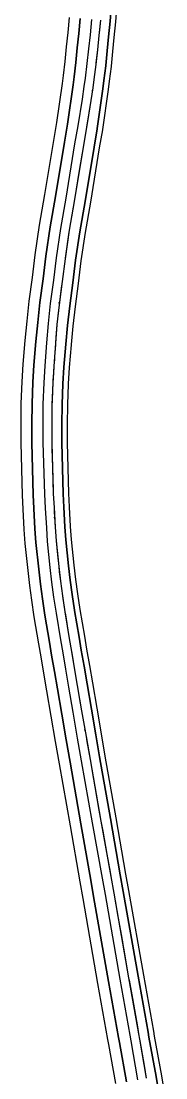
# Model space of a CAD drawing. Header units: inches. Extents: x 87989 to 118156, y 435697 to 451526.
# Drawn here: x 104958.6 to 105026.1, y 449705.5 to 450197.2 of the extents above; entities that cross this region are included whole.
import ezdxf

# ---------------------------------------------------------------- set-up
doc = ezdxf.new("R2010")
doc.units = ezdxf.units.IN
doc.header["$MEASUREMENT"] = 0
for name, color, linetype, true_color in [('As_waterkering_BWK', 7, 'Continuous', 0x7b8981), ('Beschermingszone_BWK', 7, 'Continuous', 0xcf890d), ('Grens_bebouwingsvrije_zone_BWK', 7, 'Continuous', 0x6789ae), ('Kernzone_BWK', 7, 'Continuous', 0xcb89af), ('Kunstwerken_BWK', 7, 'Continuous', 0xc78952), ('Referentiepunten_BWK', 7, 'Continuous', 0x178980)]:
    doc.layers.add(name, color=color, linetype=linetype, true_color=true_color)

msp = doc.modelspace()

# ---------------------------------------------------------------- linework, layer by layer
at = {"layer": 'As_waterkering_BWK'}
msp.add_lwpolyline([(104995.5411, 450197.5428), (104994.8796, 450190.4254), (104994.1917, 450183.7844), (104993.3715, 450176.9846), (104992.5778, 450170.0525), (104992.0221, 450166.1102), (104991.1556, 450160.2454), (104989.098, 450147.8346), (104987.657, 450139.362), (104983.515, 450114.104), (104981.031, 450099.957), (104979.082, 450086.557), (104977.778, 450076.045), (104976.323, 450065.216), (104975.308, 450056.03), (104974.6461, 450047.1448), (104973.8841, 450036.5402), (104973.3549, 450028.6451), (104972.9739, 450018.8237), (104972.9087, 450009.5633), (104972.8875, 450001.0966), (104973.6072, 449977.157), (104973.967, 449970.8282), (104974.5253, 449961.6498), (104974.9523, 449955.4069), (104976.129, 449943.3618), (104976.963, 449936.5948), (104977.8743, 449929.7398), (104979.0063, 449922.2938), (104981.081, 449909.8798), (104982.09, 449903.8318), (104983.3766, 449896.2671), (104984.8006, 449887.9678), (104986.7943, 449876.2858), (104988.8713, 449864.2473), (104990.7243, 449853.6025), (104995.7913, 449824.8905), (105000.4865, 449799.1332), (105001.8483, 449791.4586), (105008.739, 449752.0642), (105013.3765, 449726.017), (105013.8452, 449723.4249), (105016.9496, 449705.2674)], dxfattribs=at)
at = {"layer": 'Beschermingszone_BWK'}
for points in [[(105023.6254, 449693.6487), (105021.5305, 449706.0478), (105018.1847, 449724.4049), (105017.7751, 449726.7033), (105013.1385, 449752.7454), (105006.1884, 449792.2204), (105004.8419, 449799.8785), (105000.2931, 449826.0703), (104995.2258, 449854.7839), (104993.4219, 449865.1292), (104991.4106, 449877.0254), (104989.3546, 449888.7827), (104987.9729, 449896.9486), (104986.6369, 449904.5189), (104985.6306, 449910.5509), (104983.5266, 449922.9396), (104983.5128, 449923.0251), (104982.4026, 449930.3301), (104981.5426, 449936.988), (104980.7171, 449943.6863), (104979.4995, 449955.7264), (104979.4911, 449955.818), (104978.9907, 449961.8844), (104978.4952, 449970.9292), (104978.491, 449971.0223), (104978.2666, 449977.2529), (104977.6176, 450001.1596), (104977.6219, 450009.4963), (104977.7162, 450018.7541), (104978.0396, 450028.4424), (104978.5319, 450036.0722), (104978.538, 450036.1558), (104979.4033, 450046.7853), (104979.412, 450046.8802), (104980.2803, 450055.5051), (104981.2863, 450064.6084), (104982.7367, 450075.4043), (104984.0375, 450085.8893), (104985.9684, 450099.1646), (104988.4444, 450113.2671), (104992.5887, 450138.5383), (104994.0272, 450146.9962), (104994.0469, 450147.122), (104996.7105, 450165.6246), (104997.2102, 450169.5188), (104998.026, 450176.3797), (104998.0395, 450176.5067), (104998.6684, 450183.2682), (104998.6768, 450183.3517), (104999.3937, 450189.8659), (105000.1136, 450197.0985), (105001.7081, 450216.8842)], [(105004.2, 450216.6832), (105002.6034, 450196.8743), (105001.8801, 450189.6053), (105001.1598, 450183.0574), (105000.5272, 450176.2592), (105000.5103, 450176.1004), (104999.6913, 450169.2121), (104999.1876, 450165.2873), (104996.5191, 450146.7501), (104996.4944, 450146.5928), (104995.0545, 450138.1264), (104990.9091, 450112.8486), (104988.4429, 450098.8047), (104988.4312, 450098.7322), (104986.5152, 450085.5555), (104985.2161, 450075.084), (104983.7679, 450064.3047), (104982.7665, 450055.2426), (104981.9005, 450046.6417), (104981.8941, 450046.5706), (104981.0282, 450035.9321), (104980.5388, 450028.359), (104980.535, 450028.2815), (104980.2157, 450018.6997), (104980.1218, 450009.4829), (104980.1171, 450001.2275), (104980.1181, 450001.1584), (104980.7654, 449977.3318), (104980.9889, 449971.124), (104980.992, 449971.0543), (104981.4828, 449962.0899), (104981.4875, 449962.0212), (104981.9816, 449956.035), (104981.9879, 449955.9664), (104983.2017, 449943.965), (104984.0229, 449937.3011), (104984.8784, 449930.6781), (104985.9827, 449923.4115), (104985.9931, 449923.3474), (104988.096, 449910.9659), (104989.1008, 449904.9418), (104990.4364, 449897.3743), (104991.8184, 449889.2066), (104993.8745, 449877.4491), (104995.8858, 449865.5523), (104997.6882, 449855.2159), (105002.7556, 449826.5014), (105007.3045, 449800.3089), (105008.6506, 449792.6536), (105015.6002, 449753.1813), (105020.2364, 449727.1417), (105020.6451, 449724.8483), (105023.9928, 449706.4801), (105026.0891, 449694.073)], [(105002.8167, 449702.7616), (104999.486, 449721.0347), (104999.0696, 449723.3715), (104994.4295, 449749.4329), (104987.4759, 449788.9279), (104986.1255, 449796.6077), (104981.5778, 449822.7937), (104976.5116, 449851.501), (104974.696, 449861.9137), (104972.6856, 449873.8053), (104970.6297, 449885.5614), (104969.2506, 449893.7127), (104967.911, 449901.3045), (104966.8942, 449907.3972), (104964.7613, 449919.964), (104963.5882, 449927.6852), (104962.6922, 449934.6091), (104961.8361, 449941.5687), (104960.5752, 449954.035), (104960.0362, 449960.5835), (104959.513, 449970.1141), (104959.2763, 449976.6527), (104958.6201, 450000.9068), (104958.6224, 450009.5979), (104958.7213, 450019.1678), (104959.0634, 450029.3716), (104959.5856, 450037.4971), (104960.4863, 450048.555), (104961.3855, 450057.4997), (104962.4277, 450066.9169), (104963.8936, 450077.8389), (104965.2081, 450088.4263), (104967.2094, 450102.1751), (104969.7127, 450116.4474), (104973.8484, 450141.6684), (104975.2662, 450150.0061), (104977.8838, 450168.1871), (104978.3538, 450171.849), (104979.1378, 450178.4453), (104979.7701, 450185.2291), (104980.4974, 450191.8461), (104981.1898, 450198.8029)], [(104986.1699, 450198.3544), (104985.4701, 450191.325), (104984.7443, 450184.7241), (104984.1104, 450177.9184), (104983.316, 450171.2358), (104982.8383, 450167.5128), (104980.2061, 450149.2306), (104978.78, 450140.8447), (104974.6421, 450115.6104), (104972.1457, 450101.3829), (104970.1631, 450087.7587), (104968.8523, 450077.1982), (104967.3903, 450066.3095), (104966.3578, 450056.9748), (104965.4655, 450048.1018), (104964.5722, 450037.1331), (104964.0569, 450029.1271), (104963.7197, 450019.0589), (104963.6222, 450009.5711), (104963.6192, 450000.9733), (104964.2738, 449976.8107), (104964.5076, 449970.3409), (104965.024, 449960.9258), (104965.5541, 449954.4922), (104966.8046, 449942.1259), (104967.6529, 449935.2351), (104968.5392, 449928.3812), (104969.6976, 449920.7583), (104971.8249, 449908.2271), (104972.8388, 449902.1504), (104974.1775, 449894.5642), (104975.5573, 449886.4091), (104977.6132, 449874.6527), (104979.6239, 449862.7599), (104981.4364, 449852.3649), (104986.5028, 449823.6559), (104991.0509, 449797.4685), (104992.4002, 449789.7943), (104999.3529, 449750.3046), (105003.9921, 449724.2483), (105004.4067, 449721.9216), (105007.7418, 449703.6264)]]:
    msp.add_lwpolyline(points, dxfattribs=at)
at = {"layer": 'Grens_bebouwingsvrije_zone_BWK'}
msp.add_lwpolyline([(105013.0096, 449704.577), (105009.9056, 449722.7319), (105009.4394, 449725.3105), (105004.7999, 449751.369), (104997.909, 449790.7645), (104996.5497, 449798.4251), (104991.8541, 449824.1842), (104986.7844, 449852.9119), (104984.93, 449863.5642), (104982.8519, 449875.6093), (104980.8579, 449887.2931), (104979.4337, 449895.5935), (104978.1456, 449903.1673), (104977.1356, 449909.221), (104975.0562, 449921.6635), (104973.9141, 449929.1756), (104972.9954, 449936.0866), (104972.1529, 449942.9226), (104970.9656, 449955.0759), (104970.5336, 449961.3919), (104969.9739, 449970.5932), (104969.6106, 449976.9833), (104968.8873, 450001.0415), (104968.9087, 450009.5824), (104968.9744, 450018.9153), (104969.3601, 450028.8564), (104969.8937, 450036.8173), (104970.6568, 450047.4367), (104971.3244, 450056.3983), (104972.3524, 450065.702), (104973.8109, 450076.5575), (104975.1176, 450087.0911), (104977.0811, 450100.5909), (104979.5714, 450114.7735), (104983.7116, 450140.021), (104985.1532, 450148.497), (104987.2037, 450160.8649), (104988.0631, 450166.6817), (104988.6097, 450170.5592), (104989.3988, 450177.4516), (104990.2165, 450184.23), (104990.8987, 450190.8165), (104991.5584, 450197.914)], dxfattribs=at)
at = {"layer": 'Kernzone_BWK'}
for points in [[(105001.7081, 450216.8842), (105000.1136, 450197.0985), (104999.3937, 450189.8659), (104998.6768, 450183.3517), (104998.6684, 450183.2682), (104998.0395, 450176.5067), (104998.026, 450176.3797), (104997.2102, 450169.5188), (104996.7105, 450165.6246), (104994.0469, 450147.122), (104994.0272, 450146.9962), (104992.5887, 450138.5383), (104988.4444, 450113.2671), (104985.9684, 450099.1646), (104984.0375, 450085.8893), (104982.7367, 450075.4043), (104981.2863, 450064.6084), (104980.2803, 450055.5051), (104979.412, 450046.8802), (104979.4033, 450046.7853), (104978.538, 450036.1558), (104978.5319, 450036.0722), (104978.0396, 450028.4424), (104977.7162, 450018.7541), (104977.6219, 450009.4963), (104977.6176, 450001.1596), (104978.2666, 449977.2529), (104978.491, 449971.0223), (104978.4952, 449970.9292), (104978.9907, 449961.8844), (104979.4911, 449955.818), (104979.4995, 449955.7264), (104980.7171, 449943.6863), (104981.5426, 449936.988), (104982.4026, 449930.3301), (104983.5128, 449923.0251), (104983.5266, 449922.9396), (104985.6306, 449910.5509), (104986.6369, 449904.5189), (104987.9729, 449896.9486), (104989.3546, 449888.7827), (104991.4106, 449877.0254), (104993.4219, 449865.1292), (104995.2258, 449854.7839), (105000.2931, 449826.0703), (105004.8419, 449799.8785), (105006.1884, 449792.2204), (105013.1385, 449752.7454), (105017.7751, 449726.7033), (105018.1847, 449724.4049), (105021.5305, 449706.0478), (105023.6254, 449693.6487)], [(105007.7418, 449703.6264), (105004.4067, 449721.9216), (105003.9921, 449724.2483), (104999.3529, 449750.3046), (104992.4002, 449789.7943), (104991.0509, 449797.4685), (104986.5028, 449823.6559), (104981.4364, 449852.3649), (104979.6239, 449862.7599), (104977.6132, 449874.6527), (104975.5573, 449886.4091), (104974.1775, 449894.5642), (104972.8388, 449902.1504), (104971.8249, 449908.2271), (104969.6976, 449920.7583), (104968.5392, 449928.3812), (104967.6529, 449935.2351), (104966.8046, 449942.1259), (104965.5541, 449954.4922), (104965.024, 449960.9258), (104964.5076, 449970.3409), (104964.2738, 449976.8107), (104963.6192, 450000.9733), (104963.6222, 450009.5711), (104963.7197, 450019.0589), (104964.0569, 450029.1271), (104964.5722, 450037.1331), (104965.4655, 450048.1018), (104966.3578, 450056.9748), (104967.3903, 450066.3095), (104968.8523, 450077.1982), (104970.1631, 450087.7587), (104972.1457, 450101.3829), (104974.6421, 450115.6104), (104978.78, 450140.8447), (104980.2061, 450149.2306), (104982.8383, 450167.5128), (104983.316, 450171.2358), (104984.1104, 450177.9184), (104984.7443, 450184.7241), (104985.4701, 450191.325), (104986.1699, 450198.3544)]]:
    msp.add_lwpolyline(points, dxfattribs=at)
at = {"layer": 'Kunstwerken_BWK'}
for points in [[(104995.5411, 450197.5428), (104995.1341, 450193.1634), (104994.8796, 450190.4254), (104994.1917, 450183.7844), (104993.4711, 450177.8102), (104993.3715, 450176.9846), (104992.5778, 450170.0525), (104992.0221, 450166.1102), (104992.0201, 450166.0965), (104991.1556, 450160.2454), (104989.5382, 450150.4899), (104989.098, 450147.8346), (104987.7895, 450140.1408), (104987.657, 450139.362), (104985.7464, 450127.7108), (104983.515, 450114.104), (104983.2087, 450112.3595), (104981.031, 450099.957), (104980.8941, 450099.0157), (104979.1174, 450086.8007), (104979.082, 450086.557), (104977.778, 450076.045), (104977.3508, 450072.8652), (104976.323, 450065.216), (104976.033, 450062.5913), (104975.308, 450056.03), (104974.8586, 450049.9971), (104974.6632, 450047.375), (104974.6461, 450047.1448), (104974.5995, 450046.4967), (104974.2082, 450041.0503), (104974.1531, 450040.2839), (104974.1052, 450039.6175)], [(104974.1052, 450039.6175), (104973.9248, 450037.1071), (104973.8841, 450036.5402), (104973.6594, 450033.1876), (104973.4388, 450029.8962), (104973.3549, 450028.6451), (104973.2462, 450025.8429), (104973.0181, 450019.9631), (104972.9739, 450018.8237), (104972.9087, 450009.5633), (104972.9056, 450008.3274), (104972.8875, 450001.0966), (104972.9755, 449998.1707), (104973.2317, 449989.6478), (104973.5476, 449979.1394), (104973.6072, 449977.157), (104973.967, 449970.8282), (104974.0904, 449968.7986), (104974.5211, 449961.719), (104974.5253, 449961.6498), (104974.9523, 449955.4069), (104975.5929, 449948.849), (104976.129, 449943.3618), (104976.4271, 449940.9427), (104976.963, 449936.5948), (104977.8743, 449929.7398), (104977.8894, 449929.6402), (104979.0063, 449922.2938), (104979.2425, 449920.8804), (104980.7766, 449911.7014), (104981.081, 449909.8798), (104982.09, 449903.8318), (104982.3831, 449902.1087), (104983.3766, 449896.2671), (104984.1877, 449891.5401), (104984.8006, 449887.9678), (104985.7376, 449882.4773), (104986.7943, 449876.2858), (104987.6957, 449871.0613), (104988.8713, 449864.2473), (104989.2654, 449861.9835), (104990.7243, 449853.6025), (104991.7242, 449847.9367), (104992.9716, 449840.8684), (104994.8993, 449829.945), (104995.7913, 449824.8905), (104996.642, 449820.2238), (104998.5836, 449809.572), (105000.127, 449801.1055), (105000.4865, 449799.1332), (105001.8483, 449791.4586), (105002.0306, 449790.4161), (105003.7585, 449780.538), (105005.2147, 449772.2128), (105007.2936, 449760.3273), (105008.739, 449752.0642), (105008.8637, 449751.3636), (105008.9306, 449750.9879), (105010.47, 449742.3419), (105012.3402, 449731.8373), (105012.8028, 449729.2391), (105013.3765, 449726.017), (105013.8452, 449723.4249), (105013.975, 449722.6657), (105015.9444, 449711.1468), (105016.9496, 449705.2674)]]:
    msp.add_lwpolyline(points, dxfattribs=at)
at = {"layer": 'Referentiepunten_BWK'}
for p in [(104991.8332, 450164.8313), (104976.4334, 450066.0375), (104974.2452, 449966.2552), (104988.3312, 449867.3774), (105005.7915, 449768.9149)]:
    msp.add_point(p, dxfattribs=at)

doc.saveas('drawing.dxf')
